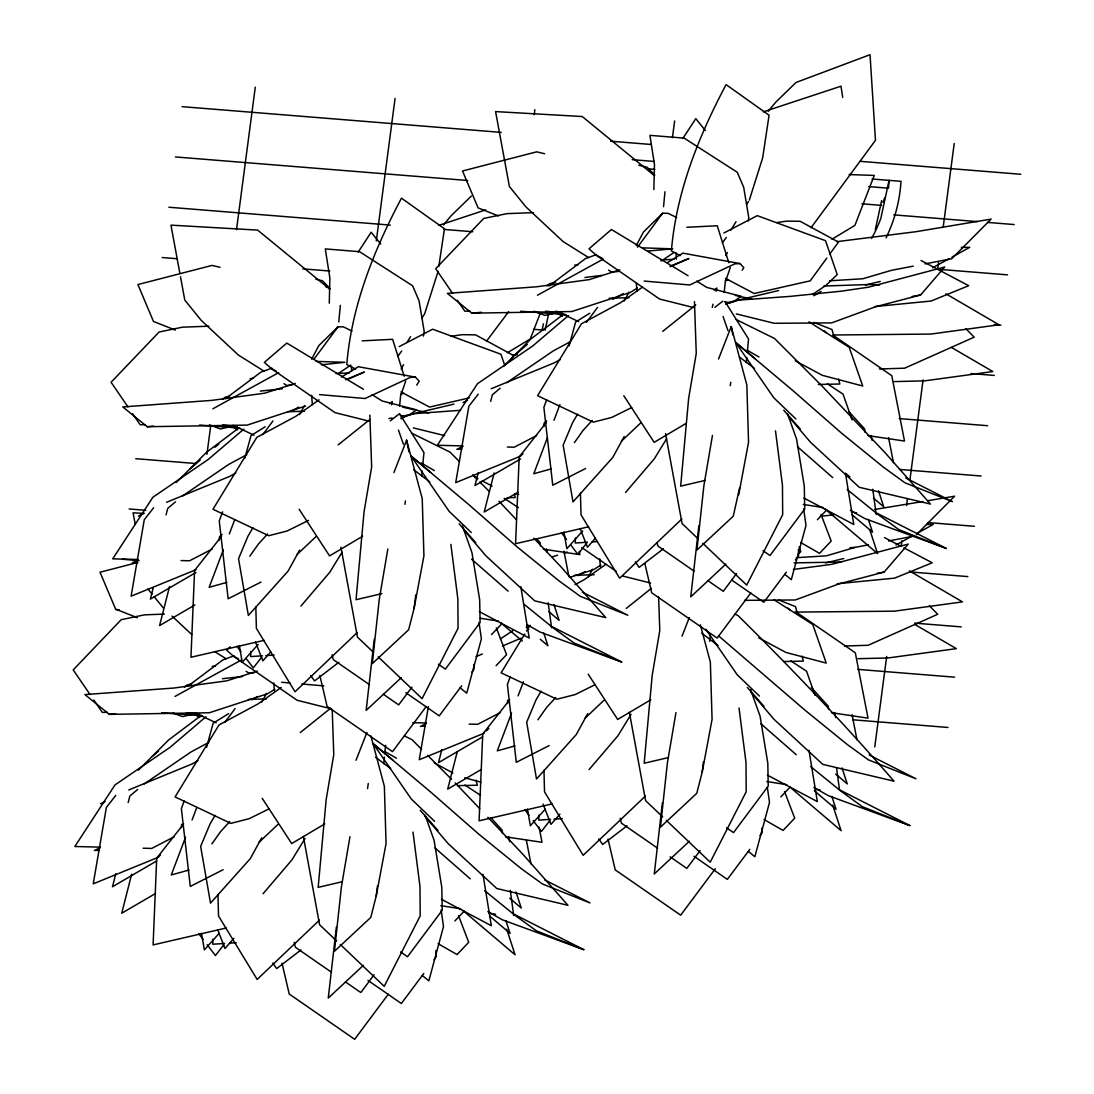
<?xml version="1.0" encoding="UTF-8"?>
<svg xmlns="http://www.w3.org/2000/svg" width="1094" height="1094" viewBox="0 0 1094 1094"><rect width="100%" height="100%" fill="white"/><g stroke="black" fill="none" stroke-linecap="round" stroke-linejoin="round"><path stroke-width="1.5" d="M329.267 303.188L329.868 277.999L325.301 248.899L359.543 251.688L412.629 285.808L419.057 300.782L424.157 331.222L423.419 336.118M653.87 189.618L654.472 164.442L649.904 135.341L684.16 138.131L737.247 172.25L743.674 187.224L748.775 217.665L748.282 220.92M181.508 827.652L181.604 824.302M219.374 539.998L219.47 536.648L222.082 534.487M212.906 939.199L212.769 944.231L224.543 943.466M250.786 651.545L250.649 656.578L262.41 655.812M507.52 703.538L507.602 700.174M543.991 426.441L544.087 423.077L546.685 420.93M538.918 815.071L538.781 820.117L550.542 819.338M575.403 537.974L575.266 543.021L587.027 542.241M338.784 321.909L340.357 305.322M399.625 406.106L400.568 396.014L405.696 381.095M663.552 206.684L664.974 191.751M724.228 292.549L725.185 282.457L730.313 267.538M383.803 763.817L384.459 757.075M384.773 753.698L385.594 745.274M421.669 476.15L422.161 471.104M422.653 466.044L423.952 452.574L399.488 413.682L390.284 420.875M709.65 641.371L710.293 634.629M746.286 362.593L746.778 357.533M747.27 352.487L748.556 339.003L725.007 301.561M349.957 836.678L341.396 886.961L334.422 951.315L370.784 917.415L376.213 896.054L377.457 885.935M387.837 549.024L379.262 599.293L372.302 663.648L408.65 629.747L414.093 608.401L415.747 594.904M675.969 712.55L667.395 762.833L660.434 827.187L696.796 793.287L702.225 771.94L703.469 761.807M712.454 435.453L703.88 485.736L696.919 550.091L733.267 516.19L739.53 488.088M206.957 454.256L210.704 425.757M236.523 229.631L255.285 87.151M376.309 240.899L395.071 98.419M534.187 114.72L534.857 109.687M672.427 137.721L674.642 120.955M874.762 746.97L886.673 656.455M901.251 545.81L901.907 540.778M906.543 505.578L907.418 498.878M909.852 480.43L923.09 379.85M938.543 262.519L937.654 269.22L1007.547 274.854M943.178 227.306L954.214 143.492M404.944 504.293L405.423 500.915M367.543 788.569L368.268 783.495M730.272 385.662L730.751 382.285M438.803 266.485L444.465 228.769L401.471 198.178C373.957 250.047 351.721 305.458 346.771 364.48L355.646 369.157M374.244 639.361L366.148 710.416L401.293 677.651M336.378 927.015L328.268 998.084L363.413 965.305M698.861 525.804L690.752 596.859L725.896 564.094M662.39 802.9L654.28 873.956L689.425 841.19M428.397 706.533L419.234 759.728L484.054 733.254M414.093 608.401L423.925 555.875L422.229 498.645L406.599 440.144L393.908 472.581M376.213 896.054L386.059 843.529L384.363 786.299L370.907 735.92M738.71 494.844L748.542 442.304L746.846 385.074L731.216 326.573L718.526 359.023M702.225 771.94L712.071 719.401L710.362 662.171L700.379 624.797M542.077 329.978L543.417 323.797M545.086 330.292L548.873 312.775M875.323 229.631L881.6 200.667M391.502 404.807L392.281 401.58L389.628 403.686M712.262 307.414L713.028 304.187M716.119 291.25L716.885 288.009L714.245 290.129M166.056 514.891L167.724 508.382L175.546 501.79M153.256 587.71L150.357 599.102L195.976 572.463M169.556 586.507L159.587 625.577L194.91 604.955M128.189 802.545L129.844 796.035L137.68 789.444M115.8 873.737L112.477 886.755L156.633 860.978M131.677 874.161L121.721 913.23L155.567 893.47M490.673 401.334L492.341 394.825L500.163 388.233M478.283 472.512L474.96 485.545L520.594 458.906M494.173 472.95L484.204 512.019L518.05 492.245M441.812 749.609L438.489 762.641L482.632 736.85M457.278 751.674L447.719 789.102L481.565 769.342M244.906 457.948L251.018 435.562L265.158 426.797M206.602 747.202L213.152 723.216L228.701 713.575M569.085 345.977L575.635 322.005L589.775 313.24M438.065 271.408L424.704 313.663L422.052 317.985M749.322 200.106L762.668 157.851L769.082 115.198L726.088 84.621C698.574 136.476 676.338 191.901 671.374 250.923L680.249 255.586M222.561 511.828L219.265 520.976L228.14 598.774L261.001 582.076M184.148 800.999L181.385 808.63L190.274 886.427L223.135 869.73M546.631 399.789L543.882 407.406L552.757 485.216L585.618 468.505M510.146 676.885L507.397 684.502L516.286 762.313L549.133 745.602M223.408 549.626L209.159 587.314L226.855 582.377M229.343 533.913L234.69 519.773M185.542 837.279L171.279 874.968L188.975 870.031M192.065 819.994L196.824 807.44M547.424 437.627L533.776 473.757L551.472 468.806M553.961 420.356L559.909 404.643M511.541 713.151L497.291 750.853L514.987 745.903M518.077 695.88L523.424 681.74M539.971 313.978L530.289 338.962L507.315 352.801M356.029 760.248L366.914 732.433M682.041 636.12L689.302 617.577M882.926 202.267L884.786 197.576M401.211 369.17L403.536 364.658M725.828 255.599L727.373 252.605M311.64 359.174L318.833 345.595L338.019 326.791L343.42 326.874L351.981 331.085M636.257 245.603L643.45 232.024L662.636 213.221L668.024 213.316L676.598 217.515M299.565 414.585L304.447 405.683M299.578 550.118L288.16 571L248.379 615.471L238.533 558.733L247.873 536.402L252.919 527.746M261.685 702.239L266.567 693.336M261.712 837.772L250.294 858.653L210.513 903.124L200.653 846.387L210.007 824.055L215.053 815.399M624.168 301.028L629.05 292.112M624.195 436.547L612.777 457.429L572.996 501.914L563.15 445.162L572.49 422.845L577.536 414.175M588.504 576.634L592.579 569.208M587.71 713.644L576.292 734.525L536.511 779.01L526.665 722.259L536.005 699.941L541.051 691.271M524.792 633.959L501.107 672.796L556.846 699.257L575.28 694.526L595.177 684.666M526.556 631.074L530.057 625.317M342.025 552.292L329.745 572.312L300.946 606.049M305.035 838.51L291.879 859.966L263.066 893.716M666.643 438.721L654.362 458.742L625.549 492.491M631.033 714.396L617.878 735.838L589.078 769.588M406.995 342.408L410.537 336.665M730.724 230.287L736.043 221.658M746.669 204.414L748.433 201.542M416.705 385.129L419.193 381.191L415.405 377.129L358.285 366.709L341.314 377.102M742.156 270.259L743.811 267.633L740.009 263.572L682.902 253.152L667.34 262.683M358.203 252.071L371.181 232.215L380.726 244.058M682.82 138.5L695.798 118.644L705.343 130.501M313.828 359.365L338.019 326.791M637.529 247.176L662.636 213.221M249.788 556.217L258.499 543.909L267.592 534.009M211.908 843.871L220.632 831.563L229.726 821.662M574.405 442.66L583.116 430.339L592.21 420.452M537.92 719.756L546.631 707.435L555.738 697.548M509.954 361.006L513.852 355.659L475.562 334.86L462.283 334.668L450.755 336.309M826.79 258.129L810.23 280.843L754.149 293.507L725.554 278.396M829.703 254.123L838.469 242.102L800.179 221.303L786.901 221.111L777.014 222.52M397.792 356.357L401.689 351.037M722.409 242.786L726.307 237.48M262.82 434.578L272.953 420.916M224.954 722.231L235.073 708.57M586.425 322.374L597.57 307.359M411.959 687.1L398.681 704.878L383.365 694.28M426.222 706.505L392.527 751.646L327.106 706.368L319.872 675.545M461.695 685.774L439.227 715.859L405.819 692.734M471.897 672.085L473.948 669.35L473.852 664.455M374.08 974.754L360.815 992.531L345.499 981.933M388.343 994.172L354.647 1039.3L289.226 994.022L282.006 963.199M423.816 973.428L401.361 1003.513L367.953 980.388M434.031 959.753L436.068 957.018L435.945 950.467M736.563 573.529L723.298 591.307L707.982 580.709M750.826 592.948L717.144 638.076L651.723 592.798L644.872 563.601M786.312 572.203L763.844 602.288L731.831 580.135M795.488 559.896L798.552 555.793L798.442 549.256M700.092 850.626L686.813 868.404L670.116 856.848M715.367 868.677L680.659 915.172L615.238 869.894L608.018 839.071M749.828 849.3L727.36 879.385L693.952 856.274M760.029 835.625L762.08 832.89L761.985 827.98M486.447 341.273L508.642 311.694M811.064 227.702L875.474 140.319L870.031 54.7L795.994 82.488L775.632 102.289L768.152 111.342M153.625 507.739L144.271 519.732L131.102 596.189L195.922 569.728M115.759 795.406L106.391 807.386L93.236 883.843L158.056 857.381L160.462 854.961M478.242 394.182L468.875 406.175L455.719 482.632L520.539 456.157L522.946 453.736M261.644 657.193L253.288 667.887L246.068 658.424M223.778 944.847L215.409 955.541L207.176 944.737M587.3 542.296L577.892 554.33L570.685 544.867M549.776 820.719L541.421 831.426L533.175 820.609M221.535 536.251L194.582 570.494L190.958 657.262L264.092 640.346M183.655 823.905L156.715 858.161L153.092 944.915L226.226 927.999M546.138 422.681L519.199 456.936L515.575 543.704L588.709 526.788M509.667 699.777L482.727 734.033L479.09 820.801L552.224 803.885M443.535 224.899L451.015 215.86L471.377 196.058M736.276 313.896L774.251 323.291L831.727 322.88L875.597 306.744L920.587 294.983L944.71 267.004L868.39 287.202L841.395 291.182L790.278 296.365L738.19 300.153L725.678 304.173M744.535 600.346L795.242 599.977L839.112 583.84L884.102 572.08L908.239 544.101L831.905 564.299L793.369 569.454M270.683 651.887L262.847 660.844L255.545 642.096M233.925 938.269L224.981 948.498L217.679 929.75M595.286 538.33L587.464 547.274L580.162 528.525M559.923 814.141L550.979 824.37L543.075 804.063M258.129 644.448L242.225 662.239L239.326 645.556M219.128 933.373L204.359 949.893L201.46 933.209M582.746 530.891L566.842 548.682L563.943 531.985M545.14 809.259L530.358 825.779L527.458 809.081M491.562 634.561L502.037 623.525M496.088 665.685L506.563 654.65L496.389 627.97M817.341 519.773L826.654 509.968M454.858 920.984L464.171 911.179M780.856 796.87L790.169 787.065M486.461 730.833L488.868 728.413M916.416 534.638L954.638 496.197L927.876 500.683M176.284 482.495L206.479 452.342L239.23 427.645M503.308 366.517L531.096 338.784L563.848 314.074M138.405 770.149L168.613 739.995L201.364 715.298M798.511 553.837L800.753 551.691L799.071 546.836M357.3 632.482L295.024 691.777L256.393 628.353L255.818 606.746M681.918 518.925L619.642 578.22L581.01 514.782L580.435 493.175M319.434 920.15L257.158 979.445L218.526 916.006L217.952 894.4M645.433 796.022L583.17 855.317L544.525 791.878L543.964 770.272M296.802 554.754L315.824 536.771M621.419 441.183L640.428 423.214M258.936 842.407L277.944 824.438M584.948 718.279L603.956 700.31M222.465 399.447L224.94 397.3L229.521 396.247M190.247 468.711L200.175 460.136M215.067 447.282L218.786 444.068M547.082 285.89L549.557 283.743L555.67 282.32M514.864 355.14L527.267 344.432M184.585 687.1L187.074 684.967L191.655 683.9M152.381 756.364L158.575 751.004M230.219 646.841L226.472 650.055L233.692 656.4L297.13 700.269L331.058 708.775M243.839 429.121L208.147 459.521L152.859 497.264L112.709 558.843L138.336 559.485M568.456 315.564L532.751 345.95L477.476 383.707L437.327 445.272L462.953 445.914M205.959 716.775L170.267 747.175L114.993 784.918L74.843 846.496L100.47 847.139M182.069 496.307L228.714 464.403L246.683 454.735M506.686 382.736L553.332 350.846L569.796 341.984M144.203 783.96L190.848 752.057L208.817 742.388M338.114 444.902L369.813 419.549M662.732 331.345L695.757 304.925M300.248 732.57L330.62 708.256M626.247 608.442L651.354 588.353M714.902 307.318L722.792 301.151M338.798 662.335L314.552 680.933L310.682 675.436M663.415 548.764L639.169 567.376L635.299 561.878M300.932 949.989L276.686 968.6L272.816 963.103M626.93 825.861L602.685 844.472L598.815 838.975M225.651 398.585L260.864 372.179L271.927 368.145M548.914 286.04L585.468 258.622L596.545 254.574M187.785 686.239L222.985 659.832L234.061 655.798M319.051 399.843L295.941 416.24L256.844 437.327L212.974 509.271L268.714 535.718L287.148 530.987L308.563 520.375M408.841 415.296L416.513 409.84L382.162 400.978L372.083 394.688M642.315 287.243L620.558 302.682L581.461 323.769L537.592 395.7L593.317 422.161L611.751 417.429L631.648 407.57M733.445 301.739L741.13 296.283L706.779 287.407L696.7 281.117M281.185 687.497L258.075 703.893L218.964 724.98L175.095 796.924L230.834 823.385L249.268 818.654L269.165 808.794M605.83 564.34L584.073 579.779L575.047 584.634M338.087 373.656L350.846 365.081M661.296 261.042L674.041 252.468M812.418 294.477L826.011 285.329L837.225 274.594L825.519 240.68L757.267 215.655L723.831 233.036M500.314 639.005L512.717 630.705M637.31 288.05L630.185 292.481L571.82 311.544L471.815 313.157L447.405 293.37L536.566 286.792L589.283 279.626L619.847 269.849M274.826 689.261L267.702 693.705L209.337 712.755L109.332 714.368L84.908 694.594L174.083 688.017L226.8 680.837L257.363 671.073M600.825 565.147L593.7 569.577L569.386 577.523M831.932 239.244L854.906 225.391L874.27 175.423L849.094 174.575M362.688 536.224L329.554 555.902L299.168 509.271M685.87 423.515L654.157 442.345L623.785 395.713M324.822 823.878L291.674 843.556L262.218 798.346M650.834 699.763L617.686 719.442L588.216 674.219M291.154 411.303L298.594 407.132M612.79 299.414L623.211 293.561M251.784 699.791L257.746 696.454M577.796 575.676L585.235 571.492M235.784 473.032L229.89 476.314L166.63 502.283M560.401 359.461L554.508 362.757L491.247 388.726M197.918 760.686L192.024 763.981L128.764 789.95M520.976 638.199L502.502 646.021M401.047 418.838L405.409 416.417L400.431 415.364M932.567 267.839L948.922 258.813M951.903 257.172L969.749 247.312L961.366 247.381M896.082 544.935L912.437 535.91M916.909 533.448L933.264 524.409L926.563 524.464M212.851 408.787L278.683 372.63M537.469 295.23L603.3 259.073M174.985 696.44L240.817 660.297M399.214 346.607L432.663 329.212L500.902 354.237L504.813 365.546M212.058 549.133L189.577 560.771L181.03 560.566M536.675 435.562L514.194 447.214L507.356 447.036M174.178 836.787L151.697 848.438L143.164 848.219M500.19 712.659L477.709 724.31L469.176 724.091M138.418 516.108L144.353 513.195M138.2 559.964L132.265 562.877L137.311 562.631M463.036 402.551L467.494 400.363M462.817 446.407L456.882 449.319L461.928 449.073M100.552 803.762L104.997 801.587M100.333 847.618L94.385 850.53L99.445 850.284M426.332 723.503L420.397 726.416L425.443 726.156M348.822 378.88L364.329 372.042L345.54 379.755M670.335 266.69L688.947 258.471L670.157 266.198M476.095 656.523L482.304 654.048M763.407 111.82L840.985 86.194L842.708 97.462M438.79 225.378L485.654 209.898M305.568 406.038L247.203 425.101L147.198 426.715L122.788 406.941L211.949 400.363L264.666 393.184L295.23 383.42M401.06 417.73L413.587 413.71L460.629 410.291M552.798 556.723L557.625 555.178M564.066 553.113L567.28 552.087M725.172 280.707L728.385 279.736M400.554 394.264L403.768 393.293M868.458 544.826L855.098 547.397L826.326 555.848L796.364 557.694M137.94 562.425L100.019 572.217L115.622 609.112L137.379 617.727M865.368 285.055L880.301 281.432M825.573 562.959L843.83 558.514M728.877 302.313L778.572 290.553M402.606 416.281L453.969 404.124M704.946 480.457L680.659 486.146L688.659 398.339L696.263 353.403L694.458 301.534M381.943 593.632L356.042 599.703L364.042 511.896L371.659 466.96L369.84 415.091M668.461 757.554L644.175 763.243L652.188 675.436L659.791 630.5L658.615 597.037M342.449 881.668L318.163 887.371L326.176 799.55L333.779 754.628L332.207 709.445M553.085 313.554L544.921 315.387L534.036 311.202M228.468 427.111L220.304 428.957L209.419 424.759M192.229 714.396L182.424 716.611L173.098 713.014M469.121 397.956L429.532 407.064L400.951 391.967M913.285 266.129L891.583 270.3L862.81 278.751L829.512 280.802M924.977 263.886L951.712 258.745L991.123 219.101L915.842 231.723L836.937 241.651M888.506 540.983L913.558 536.169M912.191 296.46L920.587 294.983M877.388 573.256L884.102 572.08M922.857 501.531L874.503 509.489M388.849 418.551L392.185 418.004M402.182 416.376L407.173 415.57M584.948 277.493L601.837 275.346M260.331 391.05L282.266 388.808M222.451 678.704L242.704 676.502M574.747 265.131L578.07 264.707M250.129 378.688L253.452 378.278M212.25 666.342L215.573 665.931M512.32 355.222L517.298 354.62M820.377 516.382L833.655 514.795M647.58 251.073L672.837 248.83M321.28 364.808L344.897 362.292L316.152 361.389M471.815 313.157L481.415 312.282M147.198 426.715L153.598 426.14M109.332 714.368L115.732 713.794M875.255 306.511L931.062 301.041L968.696 285.698L921.025 260.522M837.129 583.758L894.577 578.138L932.225 562.795L903.917 547.848M592.073 541.913L597.105 541.585M265.774 655.593L274.17 655.046M553.906 819.119L562.302 818.572M229.576 943.137L236.304 942.7M618.219 271.531L611.423 271.9L608.579 270.109M291.907 385.184L286.806 385.457L283.961 383.666M254.027 672.837L248.94 673.125L246.082 671.333M740.009 263.572L734.908 263.845L689.712 284.96L644.161 281.062M415.405 377.129L410.291 377.403L365.095 398.517L319.544 394.619M686.772 227.278L717.267 225.761L728.809 262.71M660.653 259.989L674.191 259.305M362.155 340.849L392.65 339.318L404.192 376.281M336.036 373.56L349.588 372.863M849.983 547.656L855.098 547.397M533.462 212.646L507.014 213.631L483.698 218.444L435.699 268.686L452.601 293.37M208.845 326.203L182.397 327.188L159.095 332.015L111.082 382.257L127.984 406.941M164.36 614.103L144.517 614.842L121.215 619.669L73.202 669.911L90.105 694.594M823.864 286.026L869.429 284.508L879.603 285.014M794.135 562.89L841.436 562.029M879.385 368.979L904.615 368.199L974.207 337.157L965.879 328.733M844.582 646.021L868.144 645.282L937.722 614.254L929.408 605.83M609.194 298.265L629.023 297.664M287.886 411.727L304.405 411.235M574.364 575.307L594.192 574.719M248.365 699.435L266.539 698.888M894.386 381.601L924.69 380.849L992.805 371.55L951.52 347.454M857.915 658.697L888.205 657.945L956.334 648.646L915.035 624.551M818.367 384.473L839.836 384.008L838.578 379.057M506.973 497.743L515.233 497.565L514.385 494.269M783.536 661.528L803.365 661.104L802.107 656.154M457.538 785.656L477.353 785.219L476.095 780.282M469.914 311.147L464.8 311.188L457.292 300.221M145.297 424.704L140.182 424.759L132.675 413.792M107.417 712.372L102.316 712.413L93.865 700.078M412.807 722.669L426.469 723.011M642.465 247.873L669.514 248.721M833.122 334.996L930.844 334.08L998.972 324.781L945.886 293.794M796.651 612.093L894.372 611.177L962.488 601.878L909.401 570.89M143.3 513.387L133.099 512.812L135.246 524.464M520.853 311.229L566.186 314.662M199.6 425.046L239.887 428.096M161.721 712.714L202.021 715.749M182.083 106.651L501.23 132.388M610.698 141.208L651.121 144.476M859.952 161.31L1020.798 174.274M632.154 159.656L654.267 161.447M872.041 178.992L901.1 181.344L900.868 183.054A171.703 160.08 7.5 0 1 886.085 237.822M647.88 168.804L654.677 169.351M868.704 186.595L888.492 188.195L889.066 180.373L880.834 218.362A159.628 148.825 7.5 0 1 871.562 238.465M861.935 203.812L881.696 205.398M175.464 156.948L467.658 180.496M893.757 214.862L977.557 221.617M987.54 222.41L1014.179 224.557M168.845 207.231L390.312 225.09M444.205 229.439L472.827 231.737M162.213 257.528L177.201 258.731M302.847 268.864L329.8 271.038M994.268 324.603L1000.928 325.137M325.971 286.929L329.376 287.202M533.598 329.294L543.185 330.073M971.007 373.56L994.309 375.433M899.268 418.592L987.691 425.716M899.391 469.422L981.072 476.013M135.738 458.687L195.648 463.514M927.849 522.549L974.453 526.296M129.119 508.97L145.762 510.31M909.579 571.888L967.821 576.593M122.501 559.266L139.129 560.607M914.611 623.129L961.202 626.876M115.868 609.549L119.205 609.823M857.751 669.364L954.583 677.172M852.814 719.784L947.965 727.455M281.664 682.273L290.101 682.998M301.917 684.01L323.851 685.883M545.632 311.188L562.043 313.075M222.656 424.937L237.425 426.633M186.431 712.782L199.546 714.286M867.952 435.617L904.506 441.06L891.788 375.693L833.149 335.27M543.335 549.174L579.888 554.631L579.232 551.28M831.467 712.714L868.021 718.156L855.303 652.79L795.256 611.423M505.455 836.828L542.022 842.284L539.082 827.201M803.297 504.43L823.235 507.575M851.488 512.033L856.479 512.812M480.334 618.26L498.618 621.132M526.87 625.59L530.193 626.11M766.812 781.526L786.75 784.671M815.003 789.116L819.994 789.909M440.814 905.654L460.752 908.799M489.004 913.244L495.65 914.297M725.048 301.807L730.026 302.86M735.318 295.421L751.687 299.1M402.524 407.132L428.711 413.026M544.648 153.748L536.689 151.834L462.516 170.992L478.105 207.901L498.317 215.887M220.031 267.319L212.072 265.404L137.899 284.563L153.488 321.458L175.245 330.073M638.855 165.235L647.115 167.232L654.814 175.177M315.892 279.202L322.498 280.802L330.197 288.734M413.313 427.877L444.684 435.631M693.541 307.551L659.614 299.045L596.189 255.175L588.955 248.83L611.423 229.521L688.058 275.729M368.924 421.122L334.996 412.616L271.572 368.746L264.338 362.401L286.806 343.078L363.44 389.286M623.129 576.141L650.602 583.034M515.506 493.585L518.734 494.447M464.731 777.834L480.868 782.101M813.868 322.402L831.973 329.513L834.394 337.964M778.996 600.073L795.488 606.609L797.512 613.652M876.868 513.182L946.31 548.463L864.821 518.57L850.339 510.31M552.251 626.753L621.693 662.02L540.204 632.127L527.171 624.701M840.397 790.278L909.825 825.56L828.349 795.666L813.854 787.406M514.385 914.406L583.813 949.674L502.337 919.78L487.842 911.534M946.31 548.463L898.83 529.578L877.538 514.153L847.153 489.469M621.693 662.02L574.213 643.135L552.935 627.71L523.848 604.107M909.825 825.56L862.346 806.675L841.067 791.249L810.668 766.566M583.813 949.674L536.333 930.789L515.055 915.363L484.656 890.694M556.19 311.052L578.644 321.622M233.063 425.32L254.027 435.18M195.197 712.973L216.161 722.833M736.235 319.585L774.538 338.484L822.428 386.456L885.237 452.902L930.447 504.06L859.296 487.295L810.586 442.332L788.446 416.335M411.618 433.142L449.921 452.054L459.507 461.641M734.99 614.076L738.053 615.58C791.974 668.899 844.349 723.804 893.976 781.157L822.825 764.391L774.101 719.428L750.853 692.133M404.397 735.92L412.055 739.708L421.628 749.308M596.189 255.175L602.097 258.143M271.572 368.746L276.003 370.962M233.692 656.4L238.123 658.615M905.668 477.914L952.464 501.695L904.984 482.81L883.706 467.384L841.409 433.046L793.492 391.105L735.66 342.463L773.731 397.737L795.885 418.961M582.569 592.251L627.847 615.252L580.367 596.367L559.089 580.941L516.792 546.617L468.875 504.662L411.043 456.02L449.114 511.295L471.268 532.532M869.197 755.01L915.979 778.791L868.499 759.906L847.221 744.481L804.938 710.143L718.457 635.764M544.689 879.904L589.981 902.906L542.501 884.02L521.209 868.595L478.926 834.271L431.009 792.316L373.177 743.674L411.248 798.962L434.619 821.362M482.194 480.922L492.095 485.996M452.82 772.925L434.236 762.833M884.554 537.619L900.936 546.275M803.912 498.043L853.812 524.477L845.443 473.128M479.295 611.601L529.195 638.034L520.826 586.699M767.427 775.14L817.327 801.574L808.958 750.224M441.429 899.268L491.329 925.688L482.96 874.352M808.999 321.841L849.204 347.331L862.728 386.004L822.373 375.338L795.283 360.788M773.991 599.758L812.719 624.428L826.244 663.087L785.889 652.434L758.798 637.884M473.552 475.986L477.873 478.447M800.548 542.433L819.543 553.345L831.18 541.079L821.006 514.412M764.063 819.529L783.058 830.442L794.695 818.175L784.535 791.509M438.065 943.657L457.06 954.556L468.697 942.303L458.523 915.637M747.188 350.203L758.962 357M421.108 462.926L434.359 470.57M384.705 751.428L396.479 758.224M588.627 257.582L562.986 241.473L525.831 206.793L509.407 186.527L495.582 111.588L582.254 116.538L654.28 175.56M557.926 313.595L562.22 316.303M264.01 371.139L238.369 355.03L201.214 320.351L184.79 300.098L180.496 276.782M233.309 427.152L237.603 429.86M214.752 651.641L226.143 658.793M195.443 714.82L199.737 717.527M827.365 383.83L843.036 394.1L852.062 419.877M790.88 660.926L806.565 671.196L815.016 695.36M504.17 498.317L518.433 507.657M464.882 785.041L480.553 795.311M763.038 550.706L769.998 555.52L804.719 509.025L804.281 486.119L796.582 439.118L787.612 414.024M694.061 571.082L657.877 546.029L657.111 542.788M581.762 547.533L616.237 571.369M726.566 827.802L733.527 832.616L768.234 786.121L767.81 763.215L760.098 716.214L750.58 689.548M438.421 664.277L445.381 669.09L480.102 622.582L479.664 599.69L471.965 552.689L462.447 526.023M657.59 848.178L621.392 823.126L620.257 818.257M369.444 684.639L333.26 659.6L332.125 654.732M400.554 951.93L407.515 956.744L442.236 910.249L441.798 887.343L434.099 840.342L425.128 815.249M331.578 972.292L295.394 947.254L294.245 942.385M824.11 330.894L826.832 332.945M739.53 357.095L754.463 368.377M787.625 607.99L790.347 610.042M701.692 633.166L717.979 645.474M413.559 469.641L429.846 481.934M375.68 757.294L390.613 768.562M329.677 289.131L257.637 230.096L170.965 225.145L179.881 273.445M825.232 509.12L877.579 553.578L869.716 529.564M500.614 622.677L522.317 641.029M462.748 910.345L515.096 954.802L506.713 929.189M784.795 574.295L791.331 579.629L805.991 525.339L803.625 508.806M748.323 851.392L754.86 856.725L769.506 802.435L767.386 787.557M460.177 687.852L466.714 693.186L481.374 638.896L479.022 622.377M422.311 975.52L428.848 980.839L443.508 926.55L441.142 910.03M735.66 342.463L755.202 358.764M411.043 456.02L430.585 472.321M373.177 743.674L392.719 759.974M873.518 498.112L883.733 506.809L878.496 490.796M852.103 514.768L872.533 532.176L868.349 519.376M835.761 774.114L847.262 783.906L842.011 767.892M814.346 790.784L836.062 809.273L831.864 796.459M791.304 788.241L841.095 830.674L832.712 805.061M548.914 611.669L559.13 620.38L553.879 604.367M526.214 627.245L528.771 629.419M540.258 639.211L547.916 645.747L543.732 632.934M509.763 898.242L521.25 908.034L516.012 892.02M489.62 915.993L510.05 933.401L505.852 920.587M846.182 473.702L849.97 477.025M797.43 446.708L832.739 477.613M760.945 723.79L796.254 754.71M471.555 559.157L508.122 591.17M434.947 847.918L470.242 878.838M172.018 616.1L191.833 634.602M697.917 538.631L682.068 523.52L665.535 433.621M702.799 543.267L746.71 585.099L782.675 514.686L782.47 485.339L775.482 430.845M662.663 816.876L645.583 800.617L629.378 712.358M666.314 820.363L710.225 862.195L746.19 791.782L745.999 762.436L739.011 707.941M373.3 652.188L357.451 637.077L340.918 547.178M378.182 656.838L422.093 698.656L458.058 628.257L457.853 598.897L450.878 544.415M336.651 941.004L319.585 924.745L303.38 836.486M340.316 944.491L384.213 986.323L420.192 915.91L419.987 886.564L412.999 832.069M759.4 696.058L737.247 674.834L705.849 629.228M472.663 474.837L477.463 479.637M479.856 482.03L489.428 491.63M427.617 755.298L451.562 779.284M455.145 782.88L479.719 808.63M498.973 501.257L516.423 519.732M533.872 538.221L560.62 566.46L605.83 617.631L534.692 600.852L485.968 555.889L463.829 529.906M487.856 817.245L522.741 854.113L567.964 905.285L496.813 888.519L448.089 843.542L424.855 816.261M848.903 411.631L864.616 428.93L865.067 432.28M811.297 687.497L828.131 706.027L828.596 709.377M536.634 538.795L539.998 542.501L540.45 545.851M490.905 817.792L502.132 830.155L502.584 833.505M783.769 410.291L800.452 429.245M747.284 687.388L763.968 706.341M459.152 523.848L475.835 542.802M420.164 810.244L437.969 830.455M147.95 589.023L152.052 594.083M154.104 596.613L163.348 608.018M561.413 532.696L566.569 539.465M524.942 809.792L529.058 815.208M236.81 646.267L240.926 651.668M198.93 933.92L203.046 939.322M723.066 316.522L728.002 330.648M398.448 430.079L403.385 444.205M731.216 326.573L732.871 334.887M406.599 440.144L408.91 451.767M888.56 437.559L893.456 462.694M871.166 435.426L872.15 440.444M852.089 714.655L856.971 739.79M834.681 712.522L835.666 717.541M563.957 551.116L568.839 576.251M546.549 548.983L547.205 552.333M526.405 840.452L530.973 863.918M508.683 836.636L509.654 841.669M872.78 489.182L876.185 514.289M836.527 767.947L839.481 789.704M548.176 602.739L551.581 627.847M510.296 890.407L513.701 915.5M636.339 283.291L636.981 291.086M599.731 558.829L600.374 566.624M311.599 395.303L312.364 404.643M273.732 682.957L274.375 690.738M676.078 252.864L676.311 259.141M351.461 366.422L351.639 371.139M821.115 291.346A159.628 148.825 7.5 0 1 813.813 295.708"/></g></svg>
